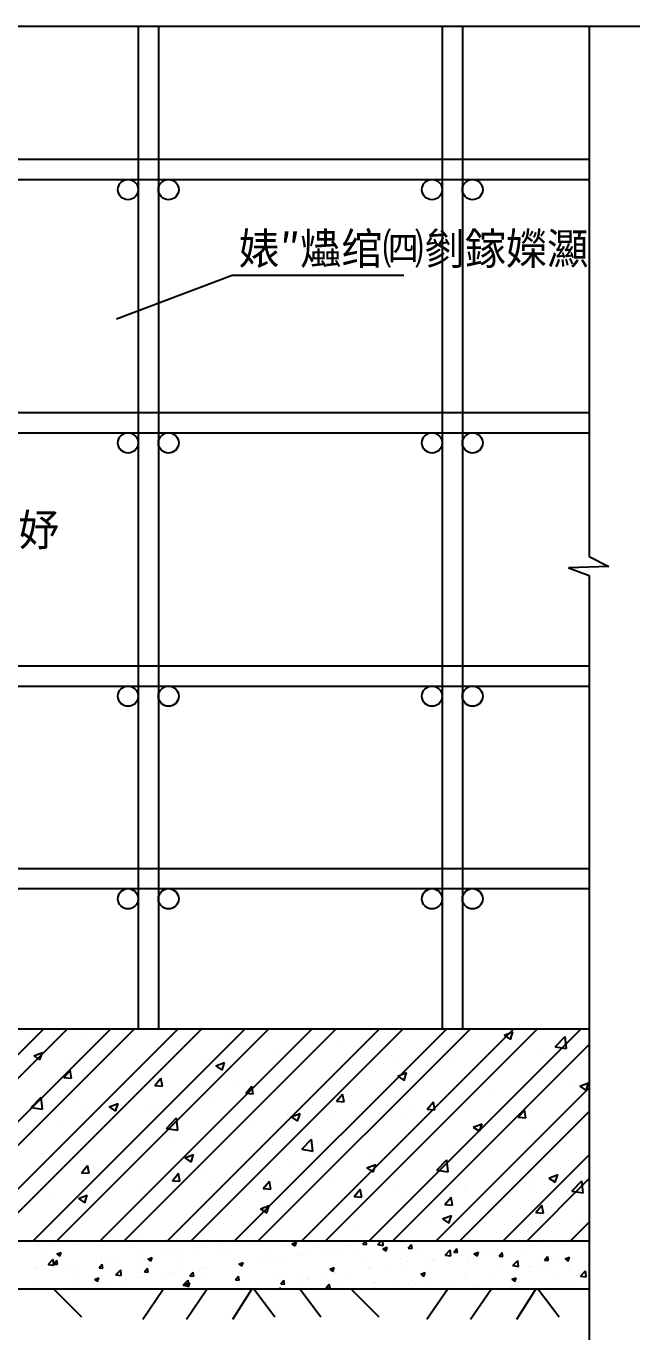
# Model space of a CAD drawing. Header units: metres. Extents: x 0 to 440, y 0 to 311.
# Drawn here: x 170.3 to 218.7, y 108.4 to 212.1 of the extents above; entities that cross this region are included whole.
import ezdxf

# ---------------------------------------------------------------- set-up
doc = ezdxf.new("R2010")
doc.units = ezdxf.units.M
doc.layers.add(' ', color=7, linetype='Continuous')

msp = doc.modelspace()

# ---------------------------------------------------------------- linework, layer by layer
at = {"layer": ' '}
for p, q in [((177.44, 189.01), (186.56, 192.45)), ((186.56, 192.45), (200.11, 192.45)), ((186.56, 192.45), (188.36, 192.45)), ((186.56, 192.45), (188.36, 192.45)), ((188.36, 192.45), (189.26, 192.45)), ((188.36, 192.45), (189.26, 192.45))]:
    msp.add_line(p, q, dxfattribs=at)
for p, q in [((147.54, 212.11), (218.74, 212.11)), ((179.14, 212.11), (179.14, 132.95)), ((180.74, 212.11), (180.74, 132.95)), ((203.14, 212.11), (203.14, 132.95)), ((204.74, 212.11), (204.74, 132.95)), ((214.74, 212.11), (214.74, 170.24)), ((129.05, 201.61), (214.74, 201.61)), ((129.05, 200.01), (214.74, 200.01)), ((129.05, 181.61), (214.74, 181.61)), ((129.05, 180.01), (214.74, 180.01)), ((214.74, 170.24), (216.3, 169.45)), ((216.3, 169.45), (213.12, 169.34)), ((213.12, 169.34), (214.74, 168.74)), ((214.74, 168.74), (214.74, 108.39)), ((129.05, 161.61), (214.74, 161.61)), ((129.05, 160.01), (214.74, 160.01)), ((129.05, 145.61), (214.74, 145.61)), ((129.05, 144.01), (214.74, 144.01)), ((121.5, 132.95), (214.74, 132.95)), ((154.91, 116.18), (171.68, 132.95)), ((156.78, 116.18), (173.55, 132.95)), ((160.21, 116.18), (176.98, 132.95)), ((162.09, 116.18), (178.86, 132.95)), ((165.52, 116.18), (182.29, 132.95)), ((167.39, 116.18), (184.16, 132.95)), ((170.82, 116.18), (187.59, 132.95)), ((172.69, 116.18), (189.46, 132.95)), ((176.12, 116.18), (192.89, 132.95)), ((178, 116.18), (194.77, 132.95)), ((181.43, 116.18), (198.2, 132.95)), ((183.3, 116.18), (200.07, 132.95)), ((186.73, 116.18), (203.5, 132.95)), ((188.6, 116.18), (205.37, 132.95)), ((192.03, 116.18), (208.8, 132.95)), ((193.91, 116.18), (210.68, 132.95)), ((194.08, 132.95), (194.16, 132.9)), ((194.16, 132.9), (194.18, 132.95)), ((197.34, 116.18), (214.11, 132.95)), ((171.59, 132.12), (171.59, 132.12)), ((172.42, 132.43), (172.42, 132.43)), ((174.94, 132.53), (174.94, 132.53)), ((176.93, 131.9), (176.93, 131.9)), ((186.48, 132.23), (186.48, 132.23)), ((186.86, 132.3), (186.86, 132.3)), ((189.36, 132.63), (189.36, 132.63)), ((195.39, 132.04), (195.39, 132.04)), ((200.53, 132.75), (200.53, 132.75)), ((207.79, 131.74), (207.79, 131.74)), ((208.03, 132.44), (208.73, 132.7)), ((208.03, 132.44), (208.53, 132.1)), ((208.53, 132.1), (208.73, 132.7)), ((211.95, 132.01), (211.95, 132.01)), ((212.07, 131.51), (212.85, 132.33)), ((212.96, 131.38), (212.85, 132.33)), ((213.62, 132.74), (213.62, 132.74)), ((170.89, 130.81), (171.59, 131.08)), ((170.89, 130.81), (171.38, 130.48)), ((171.38, 130.48), (171.59, 131.08)), ((173.7, 130.78), (173.7, 130.78)), ((176.76, 130.97), (176.76, 130.97)), ((180.55, 131.47), (180.55, 131.47)), ((180.64, 131.23), (180.64, 131.23)), ((182.27, 131.67), (182.27, 131.67)), ((187.6, 131.44), (187.6, 131.44)), ((190.2, 131.29), (190.2, 131.29)), ((192.94, 131.22), (192.94, 131.22)), ((198.28, 130.99), (198.28, 130.99)), ((199.21, 116.18), (214.74, 131.71)), ((201.96, 130.73), (201.96, 130.73)), ((203.13, 130.85), (203.13, 130.85)), ((203.62, 130.77), (203.62, 130.77)), ((209.44, 131.68), (209.44, 131.68)), ((210.65, 130.81), (210.65, 130.81)), ((212.07, 131.51), (212.96, 131.38)), ((173.28, 129.1), (173.76, 129.68)), ((173.88, 129.05), (173.76, 129.68)), ((174.25, 130.64), (174.25, 130.64)), ((174.81, 130.23), (174.81, 130.23)), ((179.04, 130.55), (179.04, 130.55)), ((180.01, 129.95), (180.01, 129.95)), ((184.37, 130.33), (184.37, 130.33)), ((185.15, 130.65), (185.15, 130.65)), ((185.26, 130.01), (185.96, 130.28)), ((185.26, 130.01), (185.76, 129.68)), ((185.76, 129.68), (185.96, 130.28)), ((189.71, 130.1), (189.71, 130.1)), ((195.05, 129.88), (195.05, 129.88)), ((196.13, 129.73), (196.13, 129.73)), ((196.84, 130.02), (196.84, 130.02)), ((199.34, 130.35), (199.34, 130.35)), ((205.46, 130.06), (205.46, 130.06)), ((208.96, 130.54), (208.96, 130.54)), ((214.29, 130.32), (214.29, 130.32)), ((173.28, 129.1), (173.88, 129.05)), ((174.82, 129.2), (174.82, 129.2)), ((180.45, 128.47), (180.94, 129.05)), ((181.05, 128.42), (180.94, 129.05)), ((186.73, 128.69), (186.73, 128.69)), ((190.29, 128.73), (190.29, 128.73)), ((190.52, 129.19), (190.52, 129.19)), ((195.27, 128.71), (195.27, 128.71)), ((199.63, 129.21), (200.33, 129.48)), ((199.63, 129.21), (200.13, 128.87)), ((200.13, 128.87), (200.33, 129.48)), ((200.39, 129.65), (200.39, 129.65)), ((200.41, 129.42), (200.41, 129.42)), ((205.73, 129.42), (205.73, 129.42)), ((211.06, 129.2), (211.06, 129.2)), ((214, 128.41), (214.7, 128.68)), ((214.5, 128.07), (214.7, 128.68)), ((180.45, 128.47), (181.05, 128.42)), ((184.23, 128.36), (184.23, 128.36)), ((184.46, 127.73), (184.46, 127.73)), ((187.63, 127.85), (188.11, 128.42)), ((187.63, 127.85), (188.23, 127.8)), ((188.23, 127.79), (188.11, 128.42)), ((190.08, 127.96), (190.08, 127.96)), ((194.8, 127.22), (195.28, 127.79)), ((195.4, 127.17), (195.28, 127.79)), ((202.64, 116.18), (214.74, 128.29)), ((206.81, 127.73), (206.81, 127.73)), ((209.32, 128.06), (209.32, 128.06)), ((213.1, 128.56), (213.1, 128.56)), ((214, 128.41), (214.5, 128.07)), ((170.7, 126.74), (171.48, 127.55)), ((170.7, 126.74), (171.59, 126.6)), ((171.59, 126.6), (171.48, 127.55)), ((171.62, 126.7), (171.62, 126.7)), ((174.13, 127.03), (174.13, 127.03)), ((174.94, 126.81), (174.94, 126.81)), ((176.86, 126.79), (177.56, 127.05)), ((176.86, 126.79), (177.35, 126.45)), ((177.35, 126.45), (177.56, 127.05)), ((177.91, 127.53), (177.91, 127.53)), ((178.63, 126.73), (178.63, 126.73)), ((179.89, 126.62), (179.89, 126.62)), ((180.28, 126.59), (180.28, 126.59)), ((185.03, 127.32), (185.03, 127.32)), ((194.8, 127.22), (195.4, 127.17)), ((200.5, 126.9), (200.5, 126.9)), ((201.97, 126.59), (202.45, 127.17)), ((201.97, 126.59), (202.57, 126.54)), ((202.57, 126.54), (202.45, 127.17)), ((205.34, 126.73), (205.34, 126.73)), ((209.15, 125.96), (209.63, 126.54)), ((209.74, 125.91), (209.63, 126.54)), ((210.53, 127.48), (210.53, 127.48)), ((213.21, 126.77), (213.21, 126.77)), ((172.8, 125.73), (172.8, 125.73)), ((174.7, 125.87), (174.7, 125.87)), ((181.38, 125.08), (182.16, 125.9)), ((182.27, 124.95), (182.16, 125.9)), ((185.61, 126.36), (185.61, 126.36)), ((190.95, 126.14), (190.95, 126.14)), ((191.23, 125.98), (191.93, 126.25)), ((191.23, 125.98), (191.72, 125.65)), ((191.72, 125.65), (191.93, 126.25)), ((194.21, 126.07), (194.21, 126.07)), ((196.29, 125.91), (196.29, 125.91)), ((196.71, 126.4), (196.71, 126.4)), ((200.29, 126.09), (200.29, 126.09)), ((201.63, 125.68), (201.63, 125.68)), ((204.51, 116.18), (214.74, 126.41)), ((207.38, 125.77), (207.38, 125.77)), ((209.15, 125.96), (209.74, 125.91)), ((181.38, 125.08), (182.27, 124.95)), ((184.1, 124.74), (184.1, 124.74)), ((187.89, 125.24), (187.89, 125.24)), ((189.96, 124.64), (189.96, 124.64)), ((195.15, 125.38), (195.15, 125.38)), ((201.54, 124.77), (201.54, 124.77)), ((205.6, 125.18), (206.3, 125.45)), ((205.6, 125.18), (206.1, 124.85)), ((206.1, 124.85), (206.3, 125.45)), ((206.97, 125.46), (206.97, 125.46)), ((210.47, 124.62), (210.47, 124.62)), ((212.31, 125.23), (212.31, 125.23)), ((175.28, 123.58), (175.28, 123.58)), ((181.6, 124.41), (181.6, 124.41)), ((184.91, 123.99), (184.91, 123.99)), ((192.05, 123.43), (192.83, 124.24)), ((192.05, 123.43), (192.94, 123.29)), ((192.94, 123.29), (192.83, 124.24)), ((195.71, 123.77), (195.71, 123.77)), ((204.18, 123.79), (204.18, 123.79)), ((206.68, 124.12), (206.68, 124.12)), ((209.77, 123.57), (209.77, 123.57)), ((210.41, 124.15), (210.41, 124.15)), ((171.5, 123.08), (171.5, 123.08)), ((174.58, 122.54), (174.58, 122.54)), ((179.77, 123.29), (179.77, 123.29)), ((182.82, 122.76), (183.52, 123.03)), ((182.82, 122.76), (183.32, 122.42)), ((183.32, 122.42), (183.52, 123.03)), ((189.88, 122.77), (189.88, 122.77)), ((194.08, 122.46), (194.08, 122.46)), ((197.87, 122.96), (197.87, 122.96)), ((200.16, 122.76), (200.16, 122.76)), ((202.72, 121.77), (203.5, 122.59)), ((203.61, 121.64), (203.5, 122.59)), ((203.94, 122.57), (203.94, 122.57)), ((205.21, 123.4), (205.21, 123.4)), ((207.94, 116.18), (214.74, 122.98)), ((172.99, 121.7), (172.99, 121.7)), ((174.67, 121.58), (175.15, 122.16)), ((174.67, 121.58), (175.27, 121.53)), ((175.27, 121.53), (175.15, 122.15)), ((178.33, 121.48), (178.33, 121.48)), ((181.84, 120.95), (182.32, 121.53)), ((182.44, 120.9), (182.32, 121.53)), ((184.05, 121.77), (184.05, 121.77)), ((191.57, 122.13), (191.57, 122.13)), ((195.03, 122.06), (195.03, 122.06)), ((197.2, 121.96), (197.9, 122.23)), ((197.2, 121.96), (197.69, 121.62)), ((197.69, 121.62), (197.9, 122.23)), ((198.11, 121.57), (198.11, 121.57)), ((202.72, 121.77), (203.61, 121.64)), ((211.57, 121.16), (212.27, 121.43)), ((212.06, 120.82), (212.27, 121.43)), ((214.16, 121.5), (214.16, 121.5)), ((175.1, 120.36), (175.1, 120.36)), ((178.22, 120.76), (178.22, 120.76)), ((178.97, 120.47), (178.97, 120.47)), ((181.47, 120.8), (181.47, 120.8)), ((181.84, 120.95), (182.44, 120.9)), ((183.67, 121.25), (183.67, 121.25)), ((184.78, 120.67), (184.78, 120.67)), ((185.26, 121.3), (185.26, 121.3)), ((189, 121.03), (189, 121.03)), ((189.02, 120.33), (189.5, 120.9)), ((189.02, 120.33), (189.61, 120.27)), ((189.61, 120.27), (189.5, 120.9)), ((189.84, 121.31), (189.84, 121.31)), ((192.28, 120.57), (192.28, 120.57)), ((194.34, 120.8), (194.34, 120.8)), ((199.68, 120.57), (199.68, 120.57)), ((205.02, 120.35), (205.02, 120.35)), ((207.84, 120.67), (207.84, 120.67)), ((209.82, 116.18), (214.74, 121.11)), ((210.29, 120.82), (210.29, 120.82)), ((211.57, 121.16), (212.06, 120.82)), ((213.39, 120.12), (214.17, 120.93)), ((214.28, 119.98), (214.17, 120.93)), ((172.39, 119.76), (172.39, 119.76)), ((172.65, 119.64), (172.65, 119.64)), ((174.42, 119.53), (175.12, 119.8)), ((174.42, 119.53), (174.92, 119.2)), ((174.92, 119.2), (175.12, 119.8)), ((179.65, 119.96), (179.65, 119.96)), ((180.44, 120.13), (180.44, 120.13)), ((185.78, 119.91), (185.78, 119.91)), ((186.45, 119.57), (186.45, 119.57)), ((191.11, 119.68), (191.11, 119.68)), ((196.19, 119.7), (196.67, 120.27)), ((196.19, 119.7), (196.79, 119.65)), ((196.45, 119.46), (196.45, 119.46)), ((196.79, 119.65), (196.67, 120.27)), ((200.04, 119.43), (200.04, 119.43)), ((201.55, 119.84), (201.55, 119.84)), ((203.36, 119.07), (203.84, 119.64)), ((203.96, 119.02), (203.84, 119.64)), ((204.05, 120.17), (204.05, 120.17)), ((205.09, 120.07), (205.09, 120.07)), ((210.36, 120.12), (210.36, 120.12)), ((213.39, 120.12), (214.28, 119.98)), ((213.59, 120.07), (213.59, 120.07)), ((174.46, 119.21), (174.46, 119.21)), ((180.61, 118.57), (180.61, 118.57)), ((188.79, 118.73), (189.49, 119)), ((188.79, 118.73), (189.29, 118.4)), ((189.29, 118.4), (189.49, 119)), ((191.45, 118.51), (191.45, 118.51)), ((194.91, 118.73), (194.91, 118.73)), ((195.23, 119.01), (195.23, 119.01)), ((201.79, 119.23), (201.79, 119.23)), ((203.36, 119.07), (203.96, 119.02)), ((207.13, 119.01), (207.13, 119.01)), ((207.76, 119.07), (207.76, 119.07)), ((210.53, 118.44), (211.01, 119.02)), ((210.53, 118.44), (211.13, 118.39)), ((211.13, 118.39), (211.01, 119.02)), ((212.47, 118.78), (212.47, 118.78)), ((174.78, 117.57), (174.78, 117.57)), ((182.63, 117.35), (182.63, 117.35)), ((184.66, 117.34), (184.66, 117.34)), ((188.94, 118.18), (188.94, 118.18)), ((189.71, 117.98), (189.71, 117.98)), ((201.93, 118.07), (201.93, 118.07)), ((203.17, 117.93), (203.87, 118.2)), ((203.17, 117.93), (203.66, 117.6)), ((203.66, 117.6), (203.87, 118.2)), ((210.17, 117.49), (210.17, 117.49)), ((211.53, 117.56), (211.53, 117.56)), ((213.25, 116.18), (214.74, 117.68)), ((214.03, 117.89), (214.03, 117.89)), ((214.74, 116.18), (89.25, 116.18)), ((171, 116.62), (171, 116.62)), ((176.34, 116.53), (176.34, 116.53)), ((176.34, 116.39), (176.34, 116.39)), ((178.84, 116.85), (178.84, 116.85)), ((179.53, 116.63), (179.53, 116.63)), ((181.3, 116.18), (181.37, 116.26)), ((196.1, 117.07), (196.1, 117.07)), ((196.88, 115.94), (197.09, 116.18)), ((197.18, 115.91), (197.13, 116.18)), ((198.05, 115.9), (198.32, 116.18)), ((198.49, 115.83), (198.45, 116.18)), ((201.42, 116.23), (201.42, 116.23)), ((204.97, 116.74), (204.97, 116.74)), ((205.21, 116.73), (205.21, 116.73)), ((212.67, 116.18), (212.67, 116.18)), ((214.61, 116.17), (214.61, 116.17)), ((170.52, 116.05), (170.52, 116.05)), ((171.28, 115.91), (171.28, 115.91)), ((171.29, 115.86), (171.29, 115.86)), ((171.81, 115.56), (171.81, 115.56)), ((172.54, 116.02), (172.54, 116.02)), ((172.71, 115.16), (173.06, 115.29)), ((172.71, 115.16), (172.95, 114.99)), ((172.95, 114.99), (173.06, 115.29)), ((173.19, 115.93), (173.19, 115.93)), ((174.41, 115.94), (174.41, 115.94)), ((175.86, 115.82), (175.86, 115.82)), ((178.53, 115.71), (178.53, 115.71)), ((179.42, 115.13), (179.42, 115.13)), ((181.2, 115.6), (181.2, 115.6)), ((182.03, 115.32), (182.03, 115.32)), ((182.58, 115.55), (182.58, 115.55)), ((182.81, 116.15), (182.81, 116.15)), ((183.83, 115.71), (183.83, 115.71)), ((183.87, 115.48), (183.87, 115.48)), ((184.6, 115.67), (184.6, 115.67)), ((185.48, 116.04), (185.48, 116.04)), ((185.65, 115.43), (185.65, 115.43)), ((185.72, 115.96), (185.72, 115.96)), ((186.54, 115.37), (186.54, 115.37)), ((187.13, 115.99), (187.13, 115.99)), ((188.15, 115.93), (188.15, 115.93)), ((188.57, 115.93), (188.57, 115.93)), ((189.21, 115.26), (189.21, 115.26)), ((190.82, 115.82), (190.82, 115.82)), ((191.28, 115.97), (191.63, 116.1)), ((191.28, 115.97), (191.53, 115.8)), ((191.53, 115.8), (191.63, 116.1)), ((191.87, 115.14), (191.87, 115.14)), ((192.68, 115.34), (192.68, 115.34)), ((193.49, 115.7), (193.49, 115.7)), ((193.87, 115.24), (193.87, 115.24)), ((194.76, 115.38), (194.76, 115.38)), ((195.12, 115.4), (195.12, 115.4)), ((195.6, 115.84), (195.6, 115.84)), ((196.16, 115.59), (196.16, 115.59)), ((196.88, 115.94), (197.18, 115.91)), ((197.01, 115.65), (197.01, 115.65)), ((197.35, 115.75), (197.35, 115.75)), ((198.05, 115.9), (198.49, 115.83)), ((198.46, 115.57), (198.81, 115.7)), ((198.46, 115.57), (198.71, 115.4)), ((198.71, 115.4), (198.81, 115.7)), ((198.83, 115.48), (198.83, 115.48)), ((199.92, 116.1), (199.92, 116.1)), ((200.17, 116.07), (200.17, 116.07)), ((200.47, 115.62), (200.71, 115.91)), ((200.47, 115.62), (200.77, 115.6)), ((200.77, 115.6), (200.71, 115.91)), ((201.5, 115.37), (201.5, 115.37)), ((203.38, 115.08), (203.77, 115.48)), ((203.83, 115.01), (203.77, 115.48)), ((204.05, 115.31), (204.3, 115.6)), ((204.05, 115.31), (204.35, 115.28)), ((204.17, 115.25), (204.17, 115.25)), ((204.35, 115.28), (204.29, 115.6)), ((204.98, 115.13), (204.98, 115.13)), ((205.65, 115.17), (206, 115.3)), ((205.65, 115.17), (205.9, 115)), ((205.9, 115), (206, 115.3)), ((206.25, 115.59), (206.25, 115.59)), ((206.84, 115.14), (206.84, 115.14)), ((207.55, 115.48), (207.55, 115.48)), ((207.64, 115), (207.88, 115.28)), ((207.94, 114.97), (207.88, 115.28)), ((208.3, 115.34), (208.3, 115.34)), ((209.17, 116.09), (209.17, 116.09)), ((210.07, 115.8), (210.07, 115.8)), ((211.46, 115.75), (211.46, 115.75)), ((212.71, 115.92), (212.71, 115.92)), ((172.03, 114.34), (172.42, 114.75)), ((172.03, 114.34), (172.48, 114.27)), ((172.47, 114.27), (172.42, 114.75)), ((172.47, 114.37), (172.71, 114.66)), ((172.47, 114.37), (172.77, 114.35)), ((172.77, 114.35), (172.71, 114.66)), ((173.12, 114.3), (173.12, 114.3)), ((174.35, 114.27), (174.35, 114.27)), ((176.06, 114.06), (176.3, 114.35)), ((176.27, 114.72), (176.27, 114.72)), ((176.36, 114.03), (176.3, 114.35)), ((176.91, 114.63), (176.91, 114.63)), ((177.53, 114.88), (177.53, 114.88)), ((179.44, 114.95), (179.44, 114.95)), ((179.82, 114.43), (179.82, 114.43)), ((179.89, 114.76), (180.24, 114.89)), ((179.89, 114.76), (180.14, 114.59)), ((180.14, 114.59), (180.24, 114.89)), ((182.73, 114.93), (182.73, 114.93)), ((186.85, 114.34), (186.85, 114.34)), ((187.07, 114.33), (187.07, 114.33)), ((187.08, 114.36), (187.43, 114.49)), ((187.08, 114.36), (187.33, 114.19)), ((187.33, 114.19), (187.43, 114.49)), ((187.57, 114.41), (187.57, 114.41)), ((188.82, 114.57), (188.82, 114.57)), ((189.66, 114.7), (189.66, 114.7)), ((189.76, 114.84), (189.76, 114.84)), ((190.71, 114.82), (190.71, 114.82)), ((192.23, 115.06), (192.23, 115.06)), ((194.54, 115.03), (194.54, 115.03)), ((197.21, 114.92), (197.21, 114.92)), ((199.86, 114.44), (199.86, 114.44)), ((199.88, 114.81), (199.88, 114.81)), ((200.11, 114.26), (200.11, 114.26)), ((200.42, 114.59), (200.42, 114.59)), ((202, 114.51), (202, 114.51)), ((202.39, 114.76), (202.39, 114.76)), ((202.55, 114.69), (202.55, 114.69)), ((203.34, 115.09), (203.34, 115.09)), ((203.38, 115.08), (203.83, 115.01)), ((205.16, 114.92), (205.16, 114.92)), ((205.22, 114.58), (205.22, 114.58)), ((206.41, 115.09), (206.41, 115.09)), ((207.64, 115), (207.94, 114.97)), ((207.89, 114.47), (207.89, 114.47)), ((208.72, 114.25), (209.11, 114.65)), ((208.72, 114.25), (209.17, 114.18)), ((209.17, 114.18), (209.11, 114.65)), ((209.5, 115.03), (209.5, 115.03)), ((210.01, 114.14), (210.01, 114.14)), ((210.56, 114.36), (210.56, 114.36)), ((211.23, 114.68), (211.47, 114.97)), ((211.23, 114.68), (211.53, 114.66)), ((211.53, 114.66), (211.47, 114.97)), ((212.17, 114.91), (212.17, 114.91)), ((212.61, 114.52), (212.61, 114.52)), ((212.84, 114.77), (213.19, 114.9)), ((212.84, 114.77), (213.08, 114.6)), ((213.08, 114.6), (213.19, 114.9)), ((213.23, 114.24), (213.23, 114.24)), ((213.29, 114.19), (213.29, 114.19)), ((171.14, 114.06), (171.14, 114.06)), ((171.22, 114.05), (171.22, 114.05)), ((171.75, 113.9), (171.75, 113.9)), ((173.81, 113.95), (173.81, 113.95)), ((173.99, 113.43), (173.99, 113.43)), ((175.69, 113.15), (176.04, 113.28)), ((175.69, 113.15), (175.94, 112.98)), ((175.94, 112.98), (176.04, 113.28)), ((176.06, 114.06), (176.36, 114.03)), ((176.48, 113.84), (176.48, 113.84)), ((176.9, 113.93), (176.9, 113.93)), ((177.37, 113.52), (177.76, 113.92)), ((177.37, 113.52), (177.81, 113.45)), ((177.81, 113.45), (177.76, 113.92)), ((178.1, 113.16), (178.1, 113.16)), ((179.15, 113.73), (179.15, 113.73)), ((179.38, 113.28), (179.38, 113.28)), ((179.64, 113.74), (179.88, 114.03)), ((179.64, 113.74), (179.94, 113.72)), ((179.94, 113.72), (179.88, 114.03)), ((181.02, 113.33), (181.02, 113.33)), ((181.26, 113.58), (181.26, 113.58)), ((181.82, 113.61), (181.82, 113.61)), ((181.97, 113.66), (181.97, 113.66)), ((182.51, 113.74), (182.51, 113.74)), ((182.7, 112.69), (183.09, 113.09)), ((183.15, 112.62), (183.09, 113.09)), ((183.23, 113.43), (183.47, 113.72)), ((183.23, 113.43), (183.53, 113.4)), ((183.53, 113.4), (183.47, 113.72)), ((183.93, 113.84), (183.93, 113.84)), ((184.41, 113.99), (184.41, 113.99)), ((184.49, 113.5), (184.49, 113.5)), ((184.54, 114.01), (184.54, 114.01)), ((186.82, 113.12), (187.06, 113.4)), ((186.82, 113.12), (187.12, 113.09)), ((187.12, 113.09), (187.06, 113.4)), ((187.16, 113.39), (187.16, 113.39)), ((189.83, 113.28), (189.83, 113.28)), ((190.4, 112.8), (190.64, 113.09)), ((190.7, 112.78), (190.64, 113.09)), ((191.67, 113.09), (191.67, 113.09)), ((192.17, 113.39), (192.17, 113.39)), ((192.49, 113.16), (192.49, 113.16)), ((192.55, 113.26), (192.55, 113.26)), ((193.8, 113.43), (193.8, 113.43)), ((194.26, 113.96), (194.61, 114.09)), ((194.26, 113.96), (194.51, 113.79)), ((194.51, 113.79), (194.61, 114.09)), ((194.59, 113.59), (194.59, 113.59)), ((194.7, 113.71), (194.7, 113.71)), ((195.7, 113.68), (195.7, 113.68)), ((197.29, 114.09), (197.29, 114.09)), ((197.51, 114.09), (197.51, 114.09)), ((198.86, 114.09), (198.86, 114.09)), ((201.45, 113.56), (201.8, 113.69)), ((201.45, 113.56), (201.7, 113.39)), ((201.7, 113.39), (201.8, 113.69)), ((202.32, 113.09), (202.32, 113.09)), ((204.92, 113.47), (204.92, 113.47)), ((205.1, 113.12), (205.1, 113.12)), ((206.99, 113.36), (206.99, 113.36)), ((207.49, 113.82), (207.49, 113.82)), ((208.63, 113.16), (208.98, 113.29)), ((208.63, 113.16), (208.88, 112.99)), ((208.88, 112.99), (208.98, 113.29)), ((208.96, 113.11), (208.96, 113.11)), ((210.15, 113.78), (210.15, 113.78)), ((211.4, 113.95), (211.4, 113.95)), ((211.88, 113.61), (211.88, 113.61)), ((214.06, 113.42), (214.45, 113.83)), ((214.06, 113.42), (214.5, 113.35)), ((214.5, 113.35), (214.45, 113.83)), ((214.74, 112.39), (89.25, 112.39)), ((171.07, 112.93), (171.07, 112.93)), ((172.47, 112.39), (174.67, 110.2)), ((174.28, 112.61), (174.28, 112.61)), ((174.96, 112.75), (174.96, 112.75)), ((176.21, 112.91), (176.21, 112.91)), ((176.85, 112.96), (176.85, 112.96)), ((178.1, 112.83), (178.1, 112.83)), ((181.12, 112.36), (179.5, 109.99)), ((182.7, 112.69), (183.15, 112.62)), ((182.88, 112.74), (183.23, 112.88)), ((182.88, 112.74), (183.12, 112.58)), ((184.57, 112.36), (182.95, 109.99)), ((183.12, 112.58), (183.23, 112.88)), ((186.25, 112.43), (186.25, 112.43)), ((188.09, 112.36), (186.59, 109.99)), ((187.01, 112.66), (187.01, 112.66)), ((187.5, 112.6), (187.5, 112.6)), ((188.3, 112.39), (189.94, 110.2)), ((188.76, 112.59), (188.76, 112.59)), ((189.4, 112.85), (189.4, 112.85)), ((189.6, 113.04), (189.6, 113.04)), ((190.19, 112.39), (190.41, 112.48)), ((190.38, 112.39), (190.41, 112.48)), ((190.4, 112.8), (190.7, 112.78)), ((191.92, 112.39), (193.57, 110.2)), ((193.99, 112.49), (194.23, 112.78)), ((193.99, 112.49), (194.29, 112.46)), ((194.29, 112.46), (194.23, 112.78)), ((195.16, 113.05), (195.16, 113.05)), ((195.96, 112.39), (198.15, 110.2)), ((197.23, 112.42), (197.23, 112.42)), ((197.76, 112.39), (197.82, 112.46)), ((197.83, 112.39), (197.82, 112.46)), ((197.83, 112.94), (197.83, 112.94)), ((199.8, 112.77), (199.8, 112.77)), ((200.5, 112.82), (200.5, 112.82)), ((200.69, 112.53), (200.69, 112.53)), ((203.55, 112.36), (201.93, 109.99)), ((203.17, 112.71), (203.17, 112.71)), ((203.84, 112.95), (203.84, 112.95)), ((207.01, 112.36), (205.38, 109.99)), ((205.84, 112.6), (205.84, 112.6)), ((206.05, 112.61), (206.05, 112.61)), ((208.51, 112.49), (208.51, 112.49)), ((210.52, 112.36), (209.02, 109.99)), ((209.95, 112.48), (209.95, 112.48)), ((210.73, 112.39), (212.38, 110.2)), ((212.55, 112.85), (212.55, 112.85)), ((213.08, 112.51), (213.08, 112.51))]:
    msp.add_line(p, q)
for centre in [(178.34, 199.21), (181.54, 199.21), (202.34, 199.21), (205.54, 199.21), (178.34, 179.21), (181.54, 179.21), (202.34, 179.21), (205.54, 179.21), (178.34, 159.21), (181.54, 159.21), (202.34, 159.21), (205.54, 159.21), (178.34, 143.21), (181.54, 143.21), (202.34, 143.21), (205.54, 143.21)]:
    msp.add_circle(centre, 0.8)

# ---------------------------------------------------------------- texts
for s, p in [('婊″爞绾㈣剼鎵嬫灦', (187.07, 193.3)), ('50脳100鏈ㄦ柟妯鍚戣儗妤', (135.17, 171.09))]:
    msp.add_text(s, height=2.5).set_placement(p)

doc.saveas('drawing.dxf')
